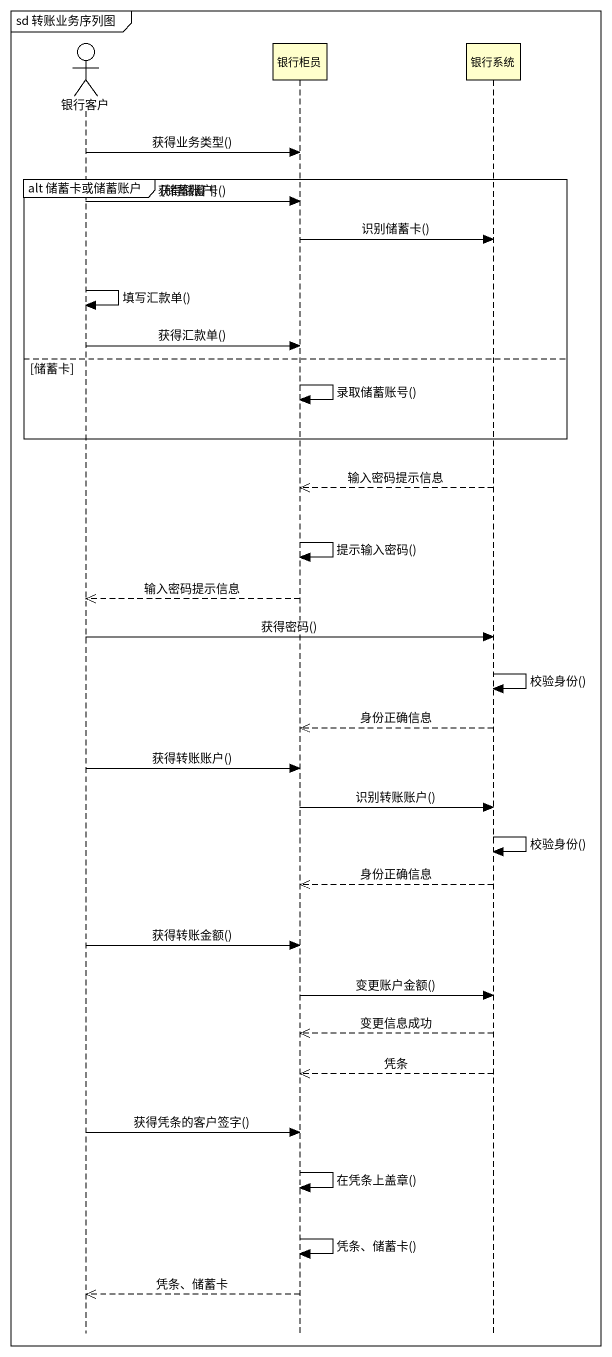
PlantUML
@startuml
mainframe sd 转账业务序列图
hide footbox
actor 银行客户
participant 银行柜员
participant 银行系统

银行客户 -> 银行柜员 : 获得业务类型()
group alt 储蓄卡或储蓄账户 [储蓄账户]
  银行客户 -> 银行柜员 : 获得储蓄卡()
  银行柜员 -> 银行系统 : 识别储蓄卡()
  银行客户 -> 银行客户 : 填写汇款单()
  银行客户 -> 银行柜员 : 获得汇款单()
else 储蓄卡
  银行柜员 -> 银行柜员 : 录取储蓄账号()
end
银行系统 -->> 银行柜员 : 输入密码提示信息
银行柜员 -> 银行柜员 : 提示输入密码()
银行柜员 -->> 银行客户 : 输入密码提示信息
银行客户 -> 银行系统 : 获得密码()
银行系统 -> 银行系统 : 校验身份()
银行系统 -->> 银行柜员 : 身份正确信息
银行客户 -> 银行柜员 : 获得转账账户()
银行柜员 -> 银行系统 : 识别转账账户()
银行系统 -> 银行系统 : 校验身份()
银行系统 -->> 银行柜员 : 身份正确信息
银行客户 -> 银行柜员 : 获得转账金额()
银行柜员 -> 银行系统 : 变更账户金额()
银行系统 -->> 银行柜员 : 变更信息成功
银行系统 -->> 银行柜员 : 凭条
银行客户 -> 银行柜员 : 获得凭条的客户签字()
银行柜员 -> 银行柜员 : 在凭条上盖章()
银行柜员 -> 银行柜员 : 凭条、储蓄卡()
银行柜员 -->> 银行客户 : 凭条、储蓄卡
@enduml
